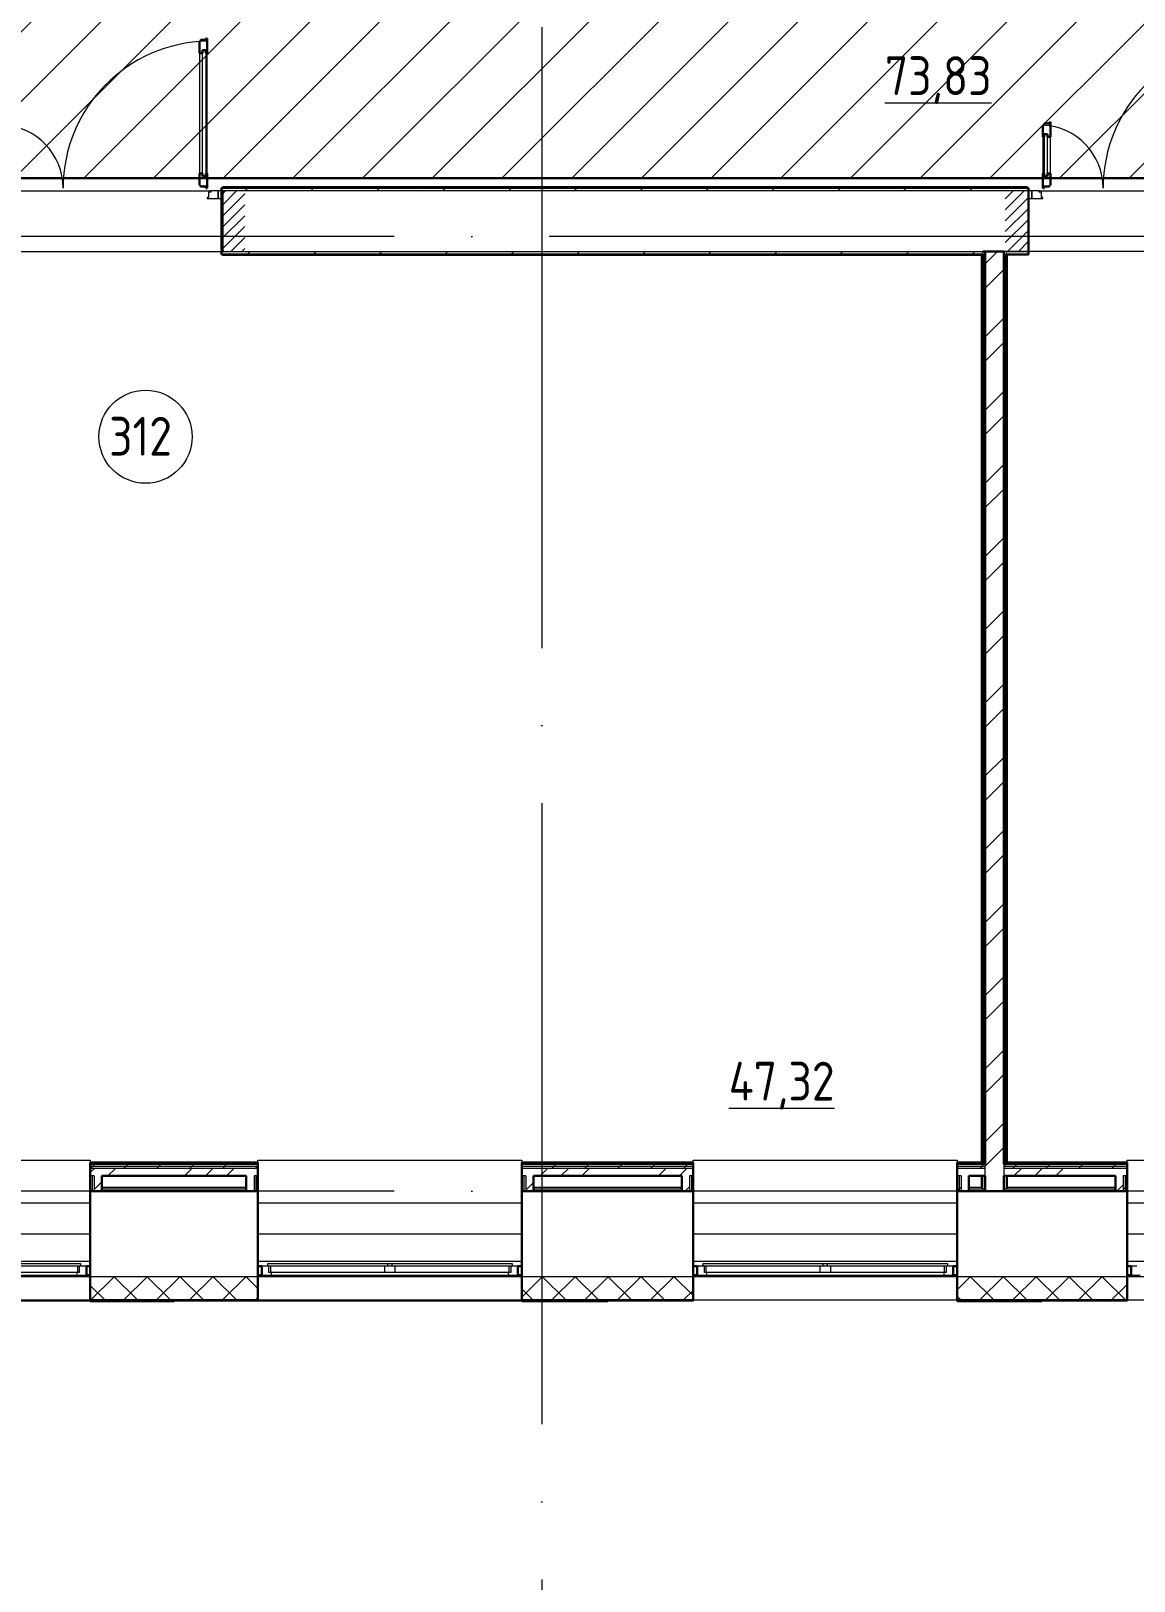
# Model space of a CAD drawing. Header units: millimetres. Extents: x -259809 to 472825, y -397243 to 31861.
# Drawn here: x 296700 to 303805, y -372963 to -362977 of the extents above; entities that cross this region are included whole.
import ezdxf

# ---------------------------------------------------------------- set-up
doc = ezdxf.new("R2010")
doc.units = ezdxf.units.MM
doc.linetypes.add('ADSK_Линия сетки', pattern=[25, 20, -2.5, 0, -2.5])
doc.linetypes.add('ADSK_Штриховая_ш2 п1_5', pattern=[4.5, 3, -1.5])
for name, color, linetype, lineweight in [('_ Окна', 252, 'Continuous', 30), ('Двери', 252, 'Continuous', 9), ('лс', 5, 'Continuous', 30), ('Марки помещений', 252, 'Continuous', 20), ('Ограждение', 252, 'Continuous', 9), ('Окна', 252, 'Continuous', 9), ('Оси', 252, 'Continuous', 9), ('Стены внутренние', 252, 'Continuous', 18), ('Стены наружные', 252, 'Continuous', 18), ('Стены штриховка', 7, 'Continuous', 9)]:
    doc.layers.add(name, color=color, linetype=linetype, lineweight=lineweight)
doc.layers.add('Двери открывание', color=7, linetype='Continuous', lineweight=9, true_color=0xc0c0c0)
doc.styles.add('GOST Common_2', font='', dxfattribs={"width": 0.9, "height": 250})
doc.styles.get('GOST Common_2').set_extended_font_data('GOST type B')

# ---------------------------------------------------------------- blocks, each defined once
blk = doc.blocks.new('3 этаж')
at = {"layer": '_ Окна', "color": 251, "lineweight": 18, "true_color": 0x636466}
for p, q in [((297010.4, -18245.4), (297010.4, -18286.4)), ((297056.4, -18245.4), (297018.4, -18245.4)), ((297056.4, -18303.4), (297056.4, -18245.4)), ((298224.4, -18245.4), (298186.4, -18245.4)), ((298186.4, -18245.4), (298186.4, -18303.4)), ((298232.4, -18286.4), (298232.4, -18245.4)), ((299790.4, -18245.4), (299790.4, -18286.4)), ((299836.4, -18245.4), (299798.4, -18245.4)), ((299836.4, -18303.4), (299836.4, -18245.4)), ((301029.4, -18245.4), (300991.4, -18245.4)), ((300991.4, -18245.4), (300991.4, -18303.4)), ((301037.4, -18286.4), (301037.4, -18245.4)), ((302595.4, -18245.4), (302595.4, -18286.4)), ((302641.4, -18245.4), (302603.4, -18245.4)), ((302641.4, -18303.4), (302641.4, -18245.4)), ((303824.4, -18245.4), (303786.4, -18245.4)), ((303786.4, -18245.4), (303786.4, -18303.4)), ((296992.4, -18286.4), (296996.9, -18303.4)), ((296996.9, -18303.4), (297056.4, -18303.4)), ((297010.4, -18286.4), (296998.4, -18286.4)), ((298186.4, -18303.4), (298245.8, -18303.4)), ((298244.4, -18286.4), (298232.4, -18286.4)), ((298245.8, -18303.4), (298250.4, -18286.4)), ((299772.4, -18286.4), (299776.9, -18303.4)), ((299776.9, -18303.4), (299836.4, -18303.4)), ((299790.4, -18286.4), (299778.4, -18286.4)), ((300991.4, -18303.4), (301050.8, -18303.4)), ((301049.4, -18286.4), (301037.4, -18286.4)), ((301050.8, -18303.4), (301055.4, -18286.4)), ((302577.4, -18286.4), (302581.9, -18303.4)), ((302581.9, -18303.4), (302641.4, -18303.4)), ((302595.4, -18286.4), (302583.4, -18286.4)), ((303786.4, -18303.4), (303845.8, -18303.4))]:
    blk.add_line(p, q, dxfattribs=at)
at = {"layer": '_ Окна', "color": 251, "true_color": 0x636466}
for p, q in [((297081.4, -18245.4), (297056.4, -18245.4)), ((297056.4, -18245.4), (297056.4, -18303.4)), ((298186.4, -18245.4), (298161.4, -18245.4)), ((298186.4, -18303.4), (298186.4, -18245.4)), ((299861.4, -18245.4), (299836.4, -18245.4)), ((299836.4, -18245.4), (299836.4, -18303.4)), ((300991.4, -18245.4), (300966.4, -18245.4)), ((300991.4, -18303.4), (300991.4, -18245.4)), ((302666.4, -18245.4), (302641.4, -18245.4)), ((302641.4, -18245.4), (302641.4, -18303.4)), ((303786.4, -18245.4), (303761.4, -18245.4)), ((303786.4, -18303.4), (303786.4, -18245.4)), ((297056.4, -18303.4), (297081.4, -18303.4)), ((298161.4, -18303.4), (298186.4, -18303.4)), ((299836.4, -18303.4), (299861.4, -18303.4)), ((300966.4, -18303.4), (300991.4, -18303.4)), ((302641.4, -18303.4), (302666.4, -18303.4)), ((303761.4, -18303.4), (303786.4, -18303.4))]:
    blk.add_line(p, q, dxfattribs=at)
at = {"layer": 'Двери', "color": 251, "lineweight": 30, "true_color": 0x636466}
for p, q in [((297792.4, -10354.4), (297784.4, -10354.4)), ((297784.4, -10354.4), (297784.4, -10430.4)), ((297826.4, -10345.4), (297792.4, -10345.4)), ((297792.4, -10345.4), (297792.4, -10354.4)), ((297834.4, -10336.4), (297826.4, -10336.4)), ((297826.4, -10336.4), (297826.4, -10345.4)), ((297834.4, -10430.4), (297834.4, -10336.4)), ((297784.4, -10430.4), (297804.4, -10430.4)), ((297804.4, -10430.4), (297804.4, -10412.4)), ((297804.4, -10412.4), (297825.4, -10412.4)), ((297825.4, -10412.4), (297825.4, -10430.4)), ((297825.4, -10430.4), (297834.4, -10430.4)), ((303268.4, -10876.4), (303260.4, -10876.4)), ((303260.4, -10876.4), (303260.4, -10885.4)), ((303268.4, -10970.4), (303268.4, -10876.4)), ((303226.4, -10894.4), (303218.4, -10894.4)), ((303218.4, -10894.4), (303218.4, -10970.4)), ((303227.4, -10970.4), (303218.4, -10970.4)), ((303260.4, -10885.4), (303226.4, -10885.4)), ((303226.4, -10885.4), (303226.4, -10894.4)), ((303227.4, -10952.4), (303227.4, -10970.4)), ((303248.4, -10952.4), (303227.4, -10952.4)), ((303248.4, -10970.4), (303248.4, -10952.4)), ((303268.4, -10970.4), (303248.4, -10970.4)), ((297784.4, -11206.4), (297784.4, -11282.4)), ((297784.4, -11206.4), (297804.4, -11206.4)), ((297784.4, -11282.4), (297792.4, -11282.4)), ((297792.4, -11282.4), (297792.4, -11291.4)), ((297804.4, -11206.4), (297804.4, -11224.4)), ((297804.4, -11224.4), (297825.4, -11224.4)), ((297825.4, -11206.4), (297834.4, -11206.4)), ((297825.4, -11224.4), (297825.4, -11206.4)), ((297834.4, -11300.4), (297834.4, -11206.4)), ((303218.4, -11206.4), (303218.4, -11300.4)), ((303227.4, -11206.4), (303218.4, -11206.4)), ((303227.4, -11224.4), (303227.4, -11206.4)), ((303248.4, -11224.4), (303227.4, -11224.4)), ((303248.4, -11206.4), (303248.4, -11224.4)), ((303268.4, -11206.4), (303248.4, -11206.4)), ((303260.4, -11291.4), (303260.4, -11282.4)), ((303260.4, -11282.4), (303268.4, -11282.4)), ((303268.4, -11282.4), (303268.4, -11206.4)), ((297792.4, -11291.4), (297826.4, -11291.4)), ((297826.4, -11291.4), (297826.4, -11300.4)), ((297826.4, -11300.4), (297834.4, -11300.4)), ((303218.4, -11300.4), (303226.4, -11300.4)), ((303226.4, -11300.4), (303226.4, -11291.4)), ((303226.4, -11291.4), (303260.4, -11291.4))]:
    blk.add_line(p, q, dxfattribs=at)
at = {"layer": 'Двери', "color": 251, "true_color": 0x636466}
for p, q in [((297784.4, -10430.4), (297784.4, -11206.4)), ((297804.4, -11224.4), (297804.4, -10412.4)), ((297804.4, -10412.4), (297825.4, -10412.4)), ((297825.4, -10412.4), (297825.4, -11224.4)), ((297834.4, -11206.4), (297834.4, -10430.4)), ((303218.4, -10970.4), (303218.4, -11206.4)), ((303227.4, -10952.4), (303227.4, -11224.4)), ((303248.4, -10952.4), (303227.4, -10952.4)), ((303248.4, -11224.4), (303248.4, -10952.4)), ((303268.4, -11206.4), (303268.4, -10970.4)), ((297825.4, -11224.4), (297804.4, -11224.4)), ((303227.4, -11224.4), (303248.4, -11224.4)), ((297843.4, -11360.4), (297834.4, -11360.4)), ((297834.4, -11360.4), (297834.4, -11368.4)), ((297834.4, -11368.4), (297906.4, -11368.4)), ((297857.4, -11326.4), (297843.4, -11326.4)), ((297843.4, -11326.4), (297843.4, -11360.4)), ((297857.4, -11318.4), (297857.4, -11326.4)), ((297906.4, -11318.4), (297857.4, -11318.4)), ((297926.4, -11318.4), (297906.4, -11318.4)), ((297906.4, -11318.4), (297906.4, -11368.4)), ((297906.4, -11368.4), (297906.4, -11318.4)), ((297906.4, -11368.4), (297926.4, -11368.4)), ((297926.4, -11368.4), (297926.4, -11318.4)), ((303126.4, -11318.4), (303126.4, -11368.4)), ((303146.4, -11318.4), (303126.4, -11318.4)), ((303126.4, -11368.4), (303146.4, -11368.4)), ((303146.4, -11368.4), (303146.4, -11318.4)), ((303195.4, -11318.4), (303146.4, -11318.4)), ((303146.4, -11318.4), (303146.4, -11368.4)), ((303146.4, -11368.4), (303218.4, -11368.4)), ((303195.4, -11326.4), (303195.4, -11318.4)), ((303209.4, -11326.4), (303195.4, -11326.4)), ((303209.4, -11360.4), (303209.4, -11326.4)), ((303218.4, -11360.4), (303209.4, -11360.4)), ((303218.4, -11368.4), (303218.4, -11360.4))]:
    blk.add_line(p, q, dxfattribs=at)
at = {"layer": 'Двери', "color": 251, "linetype": 'Continuous', "lineweight": 18, "true_color": 0x636466}
for p, q in [((297926.4, -11345.6), (297953.5, -11318.4)), ((297926.4, -11416.3), (298024.2, -11318.4)), ((297926.4, -11487), (298076.4, -11337)), ((302976.4, -11369.2), (303027.1, -11318.4)), ((302976.4, -11439.9), (303097.8, -11318.4)), ((302976.4, -11510.6), (303126.4, -11360.6)), ((297926.4, -11557.7), (298076.4, -11407.7)), ((297926.4, -11628.4), (298076.4, -11478.4)), ((302976.4, -11581.3), (303126.4, -11431.3)), ((297926.4, -11699.1), (298076.4, -11549.1)), ((302976.4, -11652), (303126.4, -11502)), ((302990.7, -11708.4), (303126.4, -11572.8)), ((297987.7, -11708.4), (298076.4, -11619.8)), ((303061.4, -11708.4), (303126.4, -11643.5)), ((298058.4, -11708.4), (298076.4, -11690.5))]:
    blk.add_line(p, q, dxfattribs=at)
at = {"layer": 'Двери', "color": 251, "linetype": 'ADSK_Штриховая_ш2 п1_5', "true_color": 0x636466}
for p, q in [((298076.4, -11318.4), (297926.4, -11318.4)), ((297926.4, -11318.4), (297926.4, -11708.4)), ((303126.4, -11318.4), (302976.4, -11318.4)), ((303126.4, -11708.4), (303126.4, -11318.4)), ((297926.4, -11708.4), (298076.4, -11708.4)), ((302976.4, -11708.4), (303126.4, -11708.4))]:
    blk.add_line(p, q, dxfattribs=at)
at = {"layer": 'Двери открывание', "color": 251, "true_color": 0x636466}
for centre, radius, start, end in [((297852.4, -11300.4), 946, 91.09026, 180), ((304552.4, -11300.4), 946, 91.09026, 180), ((296500.4, -11300.4), 406, 0, 87.45896), ((303200.4, -11300.4), 406, 0, 87.45896)]:
    blk.add_arc(centre, radius, start, end, dxfattribs=at)
at = {"layer": 'Марки помещений', "color": 251, "true_color": 0x636466}
blk.add_circle((297437.6, -12902.3), 300, dxfattribs=at)
at = {"layer": 'Ограждение', "color": 251, "true_color": 0x636466}
for p, q in [((297936.4, -11298.4), (297936.4, -11293.4)), ((303116.4, -11293.4), (297936.4, -11293.4)), ((303116.4, -11293.4), (303116.4, -11298.5)), ((297936.4, -11733.4), (297936.4, -11728.4)), ((297936.4, -11733.4), (302821.4, -11733.4)), ((302826.4, -11728.4), (302821.4, -11733.4)), ((302821.4, -11733.4), (302821.4, -17578.4)), ((302991.4, -11733.4), (302986.4, -11728.4)), ((302991.4, -17578.5), (302991.4, -11733.4)), ((303116.4, -11733.4), (302991.4, -11733.4)), ((303116.4, -11728.4), (303116.4, -11733.4)), ((295381.4, -17563.4), (297081.4, -17563.4)), ((297081.4, -17563.4), (297081.4, -17578.4)), ((298161.4, -17578.4), (298161.4, -17563.4)), ((298161.4, -17563.4), (299861.4, -17563.4)), ((299861.4, -17563.4), (299861.4, -17578.4)), ((300966.4, -17578.4), (300966.4, -17563.4)), ((300966.4, -17563.4), (302666.4, -17563.4)), ((302666.4, -17563.4), (302666.4, -17578.4)), ((303761.4, -17578.4), (303761.4, -17563.4)), ((303761.4, -17563.4), (305461.4, -17563.4)), ((302821.4, -17663.4), (302821.4, -17738.4)), ((302831.4, -17748.4), (302831.4, -17663.4)), ((302981.4, -17663.4), (302981.4, -17748.4)), ((302991.4, -17738.4), (302991.4, -17663.4)), ((298086.4, -17738.4), (297156.4, -17738.4)), ((300891.4, -17738.4), (299936.4, -17738.4)), ((302821.4, -17738.4), (302741.4, -17738.4)), ((302831.4, -17748.4), (302821.4, -17738.4)), ((302981.4, -17748.4), (302991.4, -17738.4)), ((303686.4, -17738.4), (302991.4, -17738.4)), ((295381.4, -17838.4), (297081.4, -17838.4)), ((298161.4, -17838.4), (299861.4, -17838.4)), ((300966.4, -17838.4), (302666.4, -17838.4)), ((303761.4, -17838.4), (305461.4, -17838.4)), ((295381.4, -18038.4), (297081.4, -18038.4)), ((298161.4, -18038.4), (299861.4, -18038.4)), ((300966.4, -18038.4), (302666.4, -18038.4)), ((303761.4, -18038.4), (305461.4, -18038.4)), ((295381.4, -18213.4), (297081.4, -18213.4)), ((298161.4, -18213.4), (299861.4, -18213.4)), ((300966.4, -18213.4), (302666.4, -18213.4)), ((303761.4, -18213.4), (305461.4, -18213.4))]:
    blk.add_line(p, q, dxfattribs=at)
at = {"layer": 'Окна', "color": 251, "true_color": 0x636466}
for p, q in [((296246.4, -18228.4), (297018.4, -18228.4)), ((297018.4, -18245.4), (296246.4, -18245.4)), ((296998.4, -18245.4), (296998.4, -18286.4)), ((297018.4, -18228.4), (297018.4, -18245.4)), ((298224.4, -18228.4), (298996.4, -18228.4)), ((298224.4, -18245.4), (298224.4, -18228.4)), ((298996.4, -18245.4), (298224.4, -18245.4)), ((298244.4, -18286.4), (298244.4, -18245.4)), ((298976.4, -18245.4), (298976.4, -18286.4)), ((298996.4, -18228.4), (299026.4, -18228.4)), ((298996.4, -18228.4), (298996.4, -18245.4)), ((299026.4, -18245.4), (298996.4, -18245.4)), ((299026.4, -18228.4), (299798.4, -18228.4)), ((299026.4, -18245.4), (299026.4, -18228.4)), ((299798.4, -18245.4), (299026.4, -18245.4)), ((299046.4, -18286.4), (299046.4, -18245.4)), ((299778.4, -18245.4), (299778.4, -18286.4)), ((299798.4, -18228.4), (299798.4, -18245.4)), ((301029.4, -18228.4), (301801.4, -18228.4)), ((301029.4, -18245.4), (301029.4, -18228.4)), ((301801.4, -18245.4), (301029.4, -18245.4)), ((301049.4, -18286.4), (301049.4, -18245.4)), ((301781.4, -18245.4), (301781.4, -18286.4)), ((301801.4, -18228.4), (301831.4, -18228.4)), ((301801.4, -18228.4), (301801.4, -18245.4)), ((301831.4, -18245.4), (301801.4, -18245.4)), ((301831.4, -18228.4), (302603.4, -18228.4)), ((301831.4, -18245.4), (301831.4, -18228.4)), ((302603.4, -18245.4), (301831.4, -18245.4)), ((301851.4, -18286.4), (301851.4, -18245.4)), ((302583.4, -18245.4), (302583.4, -18286.4)), ((302603.4, -18228.4), (302603.4, -18245.4)), ((295465.8, -18303.4), (296996.9, -18303.4)), ((296998.4, -18286.4), (296266.4, -18286.4)), ((298976.4, -18286.4), (298244.4, -18286.4)), ((298245.8, -18303.4), (299776.9, -18303.4)), ((299046.4, -18286.4), (298976.4, -18286.4)), ((299778.4, -18286.4), (299046.4, -18286.4)), ((301781.4, -18286.4), (301049.4, -18286.4)), ((301050.8, -18303.4), (302581.9, -18303.4)), ((301851.4, -18286.4), (301781.4, -18286.4)), ((302583.4, -18286.4), (301851.4, -18286.4))]:
    blk.add_line(p, q, dxfattribs=at)
at = {"layer": 'Оси', "color": 251, "linetype": 'ADSK_Линия сетки', "ltscale": 200, "true_color": 0x636466}
for p, q in [((299991.4, -263.4), (299991.4, -31389.6)), ((314038.7, -11613.4), (237099.1, -11613.4)), ((314038.7, -17763.4), (237099.1, -17763.4))]:
    blk.add_line(p, q, dxfattribs=at)
at = {"layer": 'Стены внутренние', "color": 251, "true_color": 0x636466}
for p, q in [((296495.4, -11318.4), (297857.4, -11318.4)), ((303126.4, -11318.4), (297936.4, -11318.4)), ((297936.4, -11323.4), (297936.4, -11703.4)), ((303195.4, -11318.4), (304557.4, -11318.4)), ((296426.4, -11708.4), (297926.4, -11708.4)), ((297936.4, -11708.4), (302831.4, -11708.4)), ((304626.4, -11708.4), (303126.4, -11708.4)), ((312321.4, -18313.4), (280387.4, -18313.4)), ((297081.4, -18465.4), (295381.4, -18465.4)), ((299861.4, -18465.4), (298161.4, -18465.4)), ((302666.4, -18465.4), (300966.4, -18465.4)), ((305461.4, -18465.4), (303761.4, -18465.4))]:
    blk.add_line(p, q, dxfattribs=at)
at = {"layer": 'Стены внутренние', "color": 251, "lineweight": 30, "true_color": 0x636466}
for p, q in [((297936.4, -11318.4), (297936.4, -11323.4)), ((303126.4, -11708.4), (303126.4, -11318.4)), ((297936.4, -11703.4), (297936.4, -11708.4)), ((297081.4, -17763.4), (297081.4, -18465.4)), ((298086.4, -17763.4), (297156.4, -17763.4)), ((298161.4, -18465.4), (298161.4, -17763.4)), ((299861.4, -17763.4), (299861.4, -18465.4)), ((300891.4, -17763.4), (299936.4, -17763.4)), ((300966.4, -18465.4), (300966.4, -17763.4)), ((302666.4, -17763.4), (302666.4, -18465.4)), ((302846.4, -17763.4), (302741.4, -17763.4)), ((303686.4, -17763.4), (302966.4, -17763.4)), ((303761.4, -18465.4), (303761.4, -17763.4)), ((297081.4, -18465.4), (298161.4, -18465.4)), ((299861.4, -18465.4), (300966.4, -18465.4)), ((302666.4, -18465.4), (303761.4, -18465.4))]:
    blk.add_line(p, q, dxfattribs=at)
at = {"layer": 'Стены внутренние', "color": 251, "linetype": 'Continuous', "lineweight": 9, "true_color": 0x636466}
for p, q in [((297174.3, -18463.4), (297081.4, -18370.5)), ((297084.8, -18463.4), (297234.8, -18313.4)), ((297386.4, -18463.4), (297236.4, -18313.4)), ((297297, -18463.4), (297447, -18313.4)), ((297598.5, -18463.4), (297448.5, -18313.4)), ((297509.1, -18463.4), (297659.1, -18313.4)), ((297810.7, -18463.4), (297660.7, -18313.4)), ((297721.2, -18463.4), (297871.2, -18313.4)), ((298022.8, -18463.4), (297872.8, -18313.4)), ((297933.3, -18463.4), (298083.3, -18313.4)), ((298160.9, -18389.4), (298084.9, -18313.4)), ((299863.4, -18442.6), (299992.5, -18313.4)), ((300144.1, -18463.4), (299994.1, -18313.4)), ((300054.7, -18463.4), (300204.7, -18313.4)), ((300356.3, -18463.4), (300206.3, -18313.4)), ((300266.8, -18463.4), (300416.8, -18313.4)), ((300568.4, -18463.4), (300418.4, -18313.4)), ((300478.9, -18463.4), (300628.9, -18313.4)), ((300780.5, -18463.4), (300630.5, -18313.4)), ((300691.1, -18463.4), (300841.1, -18313.4)), ((300964.4, -18435.2), (300842.6, -18313.4)), ((302668.4, -18395.3), (302750.3, -18313.4)), ((302901.8, -18463.4), (302751.8, -18313.4)), ((302812.4, -18463.4), (302962.4, -18313.4)), ((303114, -18463.4), (302964, -18313.4)), ((303024.5, -18463.4), (303174.5, -18313.4)), ((303326.1, -18463.4), (303176.1, -18313.4)), ((303236.7, -18463.4), (303386.7, -18313.4)), ((303538.2, -18463.4), (303388.2, -18313.4)), ((303448.8, -18463.4), (303598.8, -18313.4)), ((303750.4, -18463.4), (303600.4, -18313.4)), ((303660.9, -18463.4), (303761.4, -18363)), ((297149.3, -18464.7), (297148.9, -18465.4)), ((297502, -18463.4), (297500.9, -18465.4)), ((298145.5, -18463.4), (298159.4, -18449.6)), ((298159.4, -18453.3), (298161.4, -18453.3)), ((299932, -18463.4), (299863.4, -18394.8)), ((299965.7, -18463.4), (299964.5, -18465.4)), ((299986.4, -18465.4), (299985.3, -18463.4)), ((300221, -18465.4), (300219.9, -18463.4)), ((300807.6, -18465.4), (300806.5, -18463.4)), ((300903.2, -18463.4), (300964.4, -18402.3)), ((302668.4, -18437.1), (302666.4, -18433.7)), ((302689.7, -18463.4), (302668.4, -18442.1)), ((302781.3, -18463.4), (302780.2, -18465.4))]:
    blk.add_line(p, q, dxfattribs=at)
at = {"layer": 'Стены наружные', "color": 251, "lineweight": 30, "true_color": 0x636466}
for p, q in [((297926.4, -11298.4), (297926.4, -11318.4)), ((303126.4, -11298.4), (297926.4, -11298.4)), ((297926.4, -11318.4), (297936.4, -11318.4)), ((297936.4, -11323.4), (297926.4, -11323.4)), ((297926.4, -11323.4), (297926.4, -11703.4)), ((303126.4, -11318.4), (303126.4, -11298.4)), ((297926.4, -11703.4), (297936.4, -11703.4)), ((297936.4, -11708.4), (297926.4, -11708.4)), ((297926.4, -11708.4), (297926.4, -11728.4)), ((297926.4, -11728.4), (302826.4, -11728.4)), ((302826.4, -11728.4), (302826.4, -17578.4)), ((302966.4, -11708.4), (302831.4, -11708.4)), ((302831.4, -11723.4), (302831.4, -17583.4)), ((302846.4, -17588.4), (302846.4, -11708.4)), ((302966.4, -11708.4), (302966.4, -17588.4)), ((302981.4, -11723.4), (302986.4, -11723.4)), ((302981.4, -17583.4), (302981.4, -11723.4)), ((302986.4, -17578.4), (302986.4, -11728.4)), ((302986.4, -11728.4), (303126.4, -11728.4)), ((303126.4, -11728.4), (303126.4, -11708.4)), ((298161.4, -17578.4), (297081.4, -17578.4)), ((297081.4, -17578.4), (297081.4, -17763.4)), ((297156.4, -17663.4), (298086.4, -17663.4)), ((297156.4, -17763.4), (297156.4, -17663.4)), ((298086.4, -17663.4), (298086.4, -17763.4)), ((298161.4, -17763.4), (298161.4, -17578.4)), ((300966.4, -17578.4), (299861.4, -17578.4)), ((299861.4, -17578.4), (299861.4, -17763.4)), ((299936.4, -17663.4), (300891.4, -17663.4)), ((299936.4, -17763.4), (299936.4, -17663.4)), ((300891.4, -17663.4), (300891.4, -17763.4)), ((300966.4, -17763.4), (300966.4, -17578.4)), ((302826.4, -17578.4), (302666.4, -17578.4)), ((302666.4, -17578.4), (302666.4, -17763.4)), ((302741.4, -17663.4), (302846.4, -17663.4)), ((302741.4, -17763.4), (302741.4, -17663.4)), ((302831.4, -17583.4), (302826.4, -17583.4)), ((302846.4, -17663.4), (302846.4, -17763.4)), ((302966.4, -17588.4), (302981.4, -17588.4)), ((302966.4, -17763.4), (302966.4, -17663.4)), ((302966.4, -17663.4), (303686.4, -17663.4)), ((302986.4, -17583.4), (302981.4, -17583.4)), ((303761.4, -17578.4), (302986.4, -17578.4)), ((303686.4, -17663.4), (303686.4, -17763.4)), ((303761.4, -17763.4), (303761.4, -17578.4)), ((297081.4, -17763.4), (297156.4, -17763.4)), ((298086.4, -17763.4), (298161.4, -17763.4)), ((299861.4, -17763.4), (299936.4, -17763.4)), ((300891.4, -17763.4), (300966.4, -17763.4)), ((302666.4, -17763.4), (302741.4, -17763.4)), ((302846.4, -17763.4), (302966.4, -17763.4)), ((303686.4, -17763.4), (303761.4, -17763.4)), ((297621.4, -18465.4), (297081.4, -18465.4)), ((297081.4, -18465.4), (297081.4, -18470.4)), ((297081.4, -18470.4), (297621.4, -18470.4)), ((297621.4, -18465.4), (297621.4, -18470.4)), ((299861.4, -18465.4), (300416.4, -18465.4)), ((299861.4, -18465.4), (299861.4, -18470.4)), ((300416.4, -18470.4), (299861.4, -18470.4)), ((300416.4, -18465.4), (300416.4, -18470.4)), ((302666.4, -18465.4), (303211.4, -18465.4)), ((302666.4, -18465.4), (302666.4, -18470.4)), ((303211.4, -18470.4), (302666.4, -18470.4)), ((303211.4, -18465.4), (303211.4, -18470.4))]:
    blk.add_line(p, q, dxfattribs=at)
at = {"layer": 'Стены наружные', "color": 251, "linetype": 'Continuous', "lineweight": 9, "true_color": 0x636466}
for p, q in [((297951.6, -11303.4), (297956.6, -11298.4)), ((298022.3, -11303.4), (298027.3, -11298.4)), ((298078, -11318.4), (298093, -11303.4)), ((298093, -11303.4), (298098, -11298.4)), ((298163.7, -11303.4), (298168.7, -11298.4)), ((298234.4, -11303.4), (298239.4, -11298.4)), ((298305.1, -11303.4), (298310.1, -11298.4)), ((298375.8, -11303.4), (298380.8, -11298.4)), ((298446.5, -11303.4), (298451.5, -11298.4)), ((298502.3, -11318.4), (298517.3, -11303.4)), ((298517.3, -11303.4), (298522.3, -11298.4)), ((298588, -11303.4), (298593, -11298.4)), ((298658.7, -11303.4), (298663.7, -11298.4)), ((298729.4, -11303.4), (298734.4, -11298.4)), ((298800.1, -11303.4), (298805.1, -11298.4)), ((298870.8, -11303.4), (298875.8, -11298.4)), ((298926.5, -11318.4), (298941.5, -11303.4)), ((298941.5, -11303.4), (298946.5, -11298.4)), ((299012.2, -11303.4), (299017.2, -11298.4)), ((299082.9, -11303.4), (299087.9, -11298.4)), ((299153.7, -11303.4), (299158.7, -11298.4)), ((299224.4, -11303.4), (299229.4, -11298.4)), ((299295.1, -11303.4), (299300.1, -11298.4)), ((299350.8, -11318.4), (299365.8, -11303.4)), ((299365.8, -11303.4), (299370.8, -11298.4)), ((299436.5, -11303.4), (299441.5, -11298.4)), ((299507.2, -11303.4), (299512.2, -11298.4)), ((299577.9, -11303.4), (299582.9, -11298.4)), ((299648.6, -11303.4), (299653.6, -11298.4)), ((299719.3, -11303.4), (299724.3, -11298.4)), ((299775, -11318.4), (299790, -11303.4)), ((299790, -11303.4), (299795, -11298.4)), ((299860.8, -11303.4), (299865.8, -11298.4)), ((299931.5, -11303.4), (299936.5, -11298.4)), ((300002.2, -11303.4), (300007.2, -11298.4)), ((300072.9, -11303.4), (300077.9, -11298.4)), ((300143.6, -11303.4), (300148.6, -11298.4)), ((300199.3, -11318.4), (300214.3, -11303.4)), ((300214.3, -11303.4), (300219.3, -11298.4)), ((300285, -11303.4), (300290, -11298.4)), ((300355.7, -11303.4), (300360.7, -11298.4)), ((300426.4, -11303.4), (300431.4, -11298.4)), ((300497.2, -11303.4), (300502.2, -11298.4)), ((300567.9, -11303.4), (300572.9, -11298.4)), ((300623.6, -11318.4), (300638.6, -11303.4)), ((300638.6, -11303.4), (300643.6, -11298.4)), ((300709.3, -11303.4), (300714.3, -11298.4)), ((300780, -11303.4), (300785, -11298.4)), ((300850.7, -11303.4), (300855.7, -11298.4)), ((300921.4, -11303.4), (300926.4, -11298.4)), ((300992.1, -11303.4), (300997.1, -11298.4)), ((301047.8, -11318.4), (301062.8, -11303.4)), ((301062.8, -11303.4), (301067.8, -11298.4)), ((301133.6, -11303.4), (301138.6, -11298.4)), ((301204.3, -11303.4), (301209.3, -11298.4)), ((301275, -11303.4), (301280, -11298.4)), ((301345.7, -11303.4), (301350.7, -11298.4)), ((301416.4, -11303.4), (301421.4, -11298.4)), ((301472.1, -11318.4), (301487.1, -11303.4)), ((301487.1, -11303.4), (301492.1, -11298.4)), ((301557.8, -11303.4), (301562.8, -11298.4)), ((301628.5, -11303.4), (301633.5, -11298.4)), ((301699.2, -11303.4), (301704.2, -11298.4)), ((301769.9, -11303.4), (301774.9, -11298.4)), ((301840.7, -11303.4), (301845.7, -11298.4)), ((301896.4, -11318.4), (301911.4, -11303.4)), ((301911.4, -11303.4), (301916.4, -11298.4)), ((301982.1, -11303.4), (301987.1, -11298.4)), ((302052.8, -11303.4), (302057.8, -11298.4)), ((302123.5, -11303.4), (302128.5, -11298.4)), ((302194.2, -11303.4), (302199.2, -11298.4)), ((302264.9, -11303.4), (302269.9, -11298.4)), ((302320.6, -11318.4), (302335.6, -11303.4)), ((302335.6, -11303.4), (302340.6, -11298.4)), ((302406.3, -11303.4), (302411.3, -11298.4)), ((302477.1, -11303.4), (302482.1, -11298.4)), ((302547.8, -11303.4), (302552.8, -11298.4)), ((302618.5, -11303.4), (302623.5, -11298.4)), ((302689.2, -11303.4), (302694.2, -11298.4)), ((302744.9, -11318.4), (302759.9, -11303.4)), ((302759.9, -11303.4), (302764.9, -11298.4)), ((302830.6, -11303.4), (302835.6, -11298.4)), ((302901.3, -11303.4), (302906.3, -11298.4)), ((302972, -11303.4), (302977, -11298.4)), ((303042.7, -11303.4), (303047.7, -11298.4)), ((303113.5, -11303.4), (303118.5, -11298.4)), ((297926.4, -11521.5), (297936.4, -11511.5)), ((297926.4, -11678.7), (297936.4, -11668.7)), ((297950.8, -11728.4), (297955.8, -11723.4)), ((298021.5, -11728.4), (298026.5, -11723.4)), ((298092.3, -11728.4), (298097.3, -11723.4)), ((298097.3, -11723.4), (298112.3, -11708.4)), ((298163, -11728.4), (298168, -11723.4)), ((298233.7, -11728.4), (298238.7, -11723.4)), ((298304.4, -11728.4), (298309.4, -11723.4)), ((298375.1, -11728.4), (298380.1, -11723.4)), ((298445.8, -11728.4), (298450.8, -11723.4)), ((298516.5, -11728.4), (298521.5, -11723.4)), ((298521.5, -11723.4), (298536.5, -11708.4)), ((298587.2, -11728.4), (298592.2, -11723.4)), ((298657.9, -11728.4), (298662.9, -11723.4)), ((298728.7, -11728.4), (298733.7, -11723.4)), ((298799.4, -11728.4), (298804.4, -11723.4)), ((298870.1, -11728.4), (298875.1, -11723.4)), ((298940.8, -11728.4), (298945.8, -11723.4)), ((298945.8, -11723.4), (298960.8, -11708.4)), ((299011.5, -11728.4), (299016.5, -11723.4)), ((299082.2, -11728.4), (299087.2, -11723.4)), ((299152.9, -11728.4), (299157.9, -11723.4)), ((299223.6, -11728.4), (299228.6, -11723.4)), ((299294.3, -11728.4), (299299.3, -11723.4)), ((299365, -11728.4), (299370, -11723.4)), ((299370, -11723.4), (299385, -11708.4)), ((299435.8, -11728.4), (299440.8, -11723.4)), ((299506.5, -11728.4), (299511.5, -11723.4)), ((299577.2, -11728.4), (299582.2, -11723.4)), ((299647.9, -11728.4), (299652.9, -11723.4)), ((299718.6, -11728.4), (299723.6, -11723.4)), ((299789.3, -11728.4), (299794.3, -11723.4)), ((299794.3, -11723.4), (299809.3, -11708.4)), ((299860, -11728.4), (299865, -11723.4)), ((299930.7, -11728.4), (299935.7, -11723.4)), ((300001.4, -11728.4), (300006.4, -11723.4)), ((300072.2, -11728.4), (300077.2, -11723.4)), ((300142.9, -11728.4), (300147.9, -11723.4)), ((300213.6, -11728.4), (300218.6, -11723.4)), ((300218.6, -11723.4), (300233.6, -11708.4)), ((300284.3, -11728.4), (300289.3, -11723.4)), ((300355, -11728.4), (300360, -11723.4)), ((300425.7, -11728.4), (300430.7, -11723.4)), ((300496.4, -11728.4), (300501.4, -11723.4)), ((300567.1, -11728.4), (300572.1, -11723.4)), ((300637.8, -11728.4), (300642.8, -11723.4)), ((300642.8, -11723.4), (300657.8, -11708.4)), ((300708.6, -11728.4), (300713.6, -11723.4)), ((300779.3, -11728.4), (300784.3, -11723.4)), ((300850, -11728.4), (300855, -11723.4)), ((300920.7, -11728.4), (300925.7, -11723.4)), ((300991.4, -11728.4), (300996.4, -11723.4)), ((301062.1, -11728.4), (301067.1, -11723.4)), ((301067.1, -11723.4), (301082.1, -11708.4)), ((301132.8, -11728.4), (301137.8, -11723.4)), ((301203.5, -11728.4), (301208.5, -11723.4)), ((301274.2, -11728.4), (301279.2, -11723.4)), ((301344.9, -11728.4), (301349.9, -11723.4)), ((301415.7, -11728.4), (301420.7, -11723.4)), ((301486.4, -11728.4), (301491.4, -11723.4)), ((301491.4, -11723.4), (301506.4, -11708.4)), ((301557.1, -11728.4), (301562.1, -11723.4)), ((301627.8, -11728.4), (301632.8, -11723.4)), ((301698.5, -11728.4), (301703.5, -11723.4)), ((301769.2, -11728.4), (301774.2, -11723.4)), ((301839.9, -11728.4), (301844.9, -11723.4)), ((301910.6, -11728.4), (301915.6, -11723.4)), ((301915.6, -11723.4), (301930.6, -11708.4)), ((301981.3, -11728.4), (301986.3, -11723.4)), ((302052.1, -11728.4), (302057.1, -11723.4)), ((302122.8, -11728.4), (302127.8, -11723.4)), ((302193.5, -11728.4), (302198.5, -11723.4)), ((302264.2, -11728.4), (302269.2, -11723.4)), ((302334.9, -11728.4), (302339.9, -11723.4)), ((302339.9, -11723.4), (302354.9, -11708.4)), ((302405.6, -11728.4), (302410.6, -11723.4)), ((302476.3, -11728.4), (302481.3, -11723.4)), ((302547, -11728.4), (302552, -11723.4)), ((302617.7, -11728.4), (302622.7, -11723.4)), ((302688.5, -11728.4), (302693.5, -11723.4)), ((302759.2, -11728.4), (302764.2, -11723.4)), ((302764.2, -11723.4), (302779.2, -11708.4)), ((302826.4, -11732), (302829.9, -11728.4)), ((302829.9, -11728.4), (302831.4, -11727)), ((302846.4, -11787.6), (302925.5, -11708.4)), ((303042, -11728.4), (303047, -11723.4)), ((303112.7, -11728.4), (303117.7, -11723.4)), ((302826.4, -11802.7), (302831.4, -11797.7)), ((302826.4, -11873.4), (302831.4, -11868.4)), ((302846.4, -11944.8), (302966.4, -11824.8)), ((302981.4, -11789.1), (302986.4, -11784.1)), ((302981.4, -11859.8), (302986.4, -11854.8)), ((302826.4, -11944.1), (302831.4, -11939.1)), ((302966.4, -11945.5), (302981.4, -11930.5)), ((302981.4, -11930.5), (302986.4, -11925.5)), ((302826.4, -12014.8), (302831.4, -12009.8)), ((302826.4, -12085.5), (302831.4, -12080.5)), ((302981.4, -12001.2), (302986.4, -11996.2)), ((302981.4, -12071.9), (302986.4, -12066.9)), ((302826.4, -12156.2), (302831.4, -12151.2)), ((302846.4, -12259.1), (302966.4, -12139.1)), ((302981.4, -12142.6), (302986.4, -12137.6)), ((302826.4, -12226.9), (302831.4, -12221.9)), ((302981.4, -12213.4), (302986.4, -12208.4)), ((302981.4, -12284.1), (302986.4, -12279.1)), ((302826.4, -12297.6), (302831.4, -12292.6)), ((302826.4, -12368.4), (302831.4, -12363.4)), ((302846.4, -12416.2), (302966.4, -12296.2)), ((302966.4, -12369.8), (302981.4, -12354.8)), ((302981.4, -12354.8), (302986.4, -12349.8)), ((302826.4, -12439.1), (302831.4, -12434.1)), ((302981.4, -12425.5), (302986.4, -12420.5)), ((302826.4, -12509.8), (302831.4, -12504.8)), ((302826.4, -12580.5), (302831.4, -12575.5)), ((302981.4, -12496.2), (302986.4, -12491.2)), ((302981.4, -12566.9), (302986.4, -12561.9)), ((302826.4, -12651.2), (302831.4, -12646.2)), ((302846.4, -12730.5), (302966.4, -12610.5)), ((302981.4, -12637.6), (302986.4, -12632.6)), ((302826.4, -12721.9), (302831.4, -12716.9)), ((302846.4, -12887.7), (302966.4, -12767.7)), ((302966.4, -12794), (302981.4, -12779)), ((302981.4, -12708.3), (302986.4, -12703.3)), ((302981.4, -12779), (302986.4, -12774)), ((302826.4, -12792.6), (302831.4, -12787.6)), ((302826.4, -12863.3), (302831.4, -12858.3)), ((302981.4, -12849.8), (302986.4, -12844.8)), ((302826.4, -12934), (302831.4, -12929)), ((302981.4, -12920.5), (302986.4, -12915.5)), ((302826.4, -13004.8), (302831.4, -12999.8)), ((302826.4, -13075.5), (302831.4, -13070.5)), ((302981.4, -12991.2), (302986.4, -12986.2)), ((302981.4, -13061.9), (302986.4, -13056.9)), ((302826.4, -13146.2), (302831.4, -13141.2)), ((302846.4, -13202), (302966.4, -13082)), ((302981.4, -13132.6), (302986.4, -13127.6)), ((302826.4, -13216.9), (302831.4, -13211.9)), ((302846.4, -13359.2), (302966.4, -13239.2)), ((302966.4, -13218.3), (302981.4, -13203.3)), ((302981.4, -13203.3), (302986.4, -13198.3)), ((302981.4, -13274), (302986.4, -13269)), ((302826.4, -13287.6), (302831.4, -13282.6)), ((302826.4, -13358.3), (302831.4, -13353.3)), ((302981.4, -13344.7), (302986.4, -13339.7)), ((302826.4, -13429), (302831.4, -13424)), ((302981.4, -13415.4), (302986.4, -13410.4)), ((302826.4, -13499.7), (302831.4, -13494.7)), ((302826.4, -13570.4), (302831.4, -13565.4)), ((302846.4, -13673.5), (302966.4, -13553.5)), ((302981.4, -13486.1), (302986.4, -13481.1)), ((302981.4, -13556.9), (302986.4, -13551.9)), ((302826.4, -13641.1), (302831.4, -13636.1)), ((302966.4, -13642.6), (302981.4, -13627.6)), ((302981.4, -13627.6), (302986.4, -13622.6)), ((302826.4, -13711.9), (302831.4, -13706.9)), ((302826.4, -13782.6), (302831.4, -13777.6)), ((302846.4, -13830.6), (302966.4, -13710.6)), ((302981.4, -13698.3), (302986.4, -13693.3)), ((302981.4, -13769), (302986.4, -13764)), ((302826.4, -13853.3), (302831.4, -13848.3)), ((302981.4, -13839.7), (302986.4, -13834.7)), ((302826.4, -13924), (302831.4, -13919)), ((302981.4, -13910.4), (302986.4, -13905.4)), ((302981.4, -13981.1), (302986.4, -13976.1)), ((302826.4, -13994.7), (302831.4, -13989.7)), ((302826.4, -14065.4), (302831.4, -14060.4)), ((302846.4, -14144.9), (302966.4, -14024.9)), ((302966.4, -14066.8), (302981.4, -14051.8)), ((302981.4, -14051.8), (302986.4, -14046.8)), ((302826.4, -14136.1), (302831.4, -14131.1)), ((302981.4, -14122.5), (302986.4, -14117.5)), ((302826.4, -14206.8), (302831.4, -14201.8)), ((302826.4, -14277.5), (302831.4, -14272.5)), ((302846.4, -14302.1), (302966.4, -14182.1)), ((302981.4, -14193.3), (302986.4, -14188.3)), ((302981.4, -14264), (302986.4, -14259)), ((302826.4, -14348.3), (302831.4, -14343.3)), ((302981.4, -14334.7), (302986.4, -14329.7)), ((302826.4, -14419), (302831.4, -14414)), ((302966.4, -14491.1), (302981.4, -14476.1)), ((302981.4, -14405.4), (302986.4, -14400.4)), ((302981.4, -14476.1), (302986.4, -14471.1)), ((302826.4, -14489.7), (302831.4, -14484.7)), ((302826.4, -14560.4), (302831.4, -14555.4)), ((302846.4, -14616.4), (302966.4, -14496.4)), ((302981.4, -14546.8), (302986.4, -14541.8)), ((302826.4, -14631.1), (302831.4, -14626.1)), ((302846.4, -14773.6), (302966.4, -14653.6)), ((302981.4, -14617.5), (302986.4, -14612.5)), ((302826.4, -14701.8), (302831.4, -14696.8)), ((302826.4, -14772.5), (302831.4, -14767.5)), ((302981.4, -14688.2), (302986.4, -14683.2)), ((302981.4, -14758.9), (302986.4, -14753.9)), ((302826.4, -14843.2), (302831.4, -14838.2)), ((302981.4, -14829.7), (302986.4, -14824.7)), ((302826.4, -14913.9), (302831.4, -14908.9)), ((302846.4, -15087.9), (302966.4, -14967.9)), ((302966.4, -14915.4), (302981.4, -14900.4)), ((302981.4, -14900.4), (302986.4, -14895.4)), ((302981.4, -14971.1), (302986.4, -14966.1)), ((302826.4, -14984.7), (302831.4, -14979.7)), ((302826.4, -15055.4), (302831.4, -15050.4)), ((302981.4, -15041.8), (302986.4, -15036.8)), ((302826.4, -15126.1), (302831.4, -15121.1)), ((302846.4, -15245), (302966.4, -15125)), ((302981.4, -15112.5), (302986.4, -15107.5)), ((302826.4, -15196.8), (302831.4, -15191.8)), ((302826.4, -15267.5), (302831.4, -15262.5)), ((302981.4, -15183.2), (302986.4, -15178.2)), ((302981.4, -15253.9), (302986.4, -15248.9)), ((302826.4, -15338.2), (302831.4, -15333.2)), ((302966.4, -15339.6), (302981.4, -15324.6)), ((302981.4, -15324.6), (302986.4, -15319.6)), ((302826.4, -15408.9), (302831.4, -15403.9)), ((302826.4, -15479.6), (302831.4, -15474.6)), ((302846.4, -15559.3), (302966.4, -15439.3)), ((302981.4, -15395.3), (302986.4, -15390.3)), ((302981.4, -15466), (302986.4, -15461)), ((302826.4, -15550.3), (302831.4, -15545.3)), ((302981.4, -15536.8), (302986.4, -15531.8)), ((302826.4, -15621), (302831.4, -15616)), ((302846.4, -15716.5), (302966.4, -15596.5)), ((302981.4, -15607.5), (302986.4, -15602.5)), ((302981.4, -15678.2), (302986.4, -15673.2)), ((302826.4, -15691.8), (302831.4, -15686.8)), ((302826.4, -15762.5), (302831.4, -15757.5)), ((302966.4, -15763.9), (302981.4, -15748.9)), ((302981.4, -15748.9), (302986.4, -15743.9)), ((302826.4, -15833.2), (302831.4, -15828.2)), ((302981.4, -15819.6), (302986.4, -15814.6)), ((302826.4, -15903.9), (302831.4, -15898.9)), ((302826.4, -15974.6), (302831.4, -15969.6)), ((302846.4, -16030.8), (302966.4, -15910.8)), ((302981.4, -15890.3), (302986.4, -15885.3)), ((302981.4, -15961), (302986.4, -15956)), ((302826.4, -16045.3), (302831.4, -16040.3)), ((302846.4, -16187.9), (302966.4, -16067.9)), ((302981.4, -16031.7), (302986.4, -16026.7)), ((302826.4, -16116), (302831.4, -16111)), ((302966.4, -16188.2), (302981.4, -16173.2)), ((302981.4, -16102.4), (302986.4, -16097.4)), ((302981.4, -16173.2), (302986.4, -16168.2)), ((302826.4, -16186.7), (302831.4, -16181.7)), ((302826.4, -16257.4), (302831.4, -16252.4)), ((302981.4, -16243.9), (302986.4, -16238.9)), ((302826.4, -16328.2), (302831.4, -16323.2)), ((302981.4, -16314.6), (302986.4, -16309.6)), ((302826.4, -16398.9), (302831.4, -16393.9)), ((302826.4, -16469.6), (302831.4, -16464.6)), ((302846.4, -16502.3), (302966.4, -16382.3)), ((302981.4, -16385.3), (302986.4, -16380.3)), ((302981.4, -16456), (302986.4, -16451)), ((302826.4, -16540.3), (302831.4, -16535.3)), ((302846.4, -16659.4), (302966.4, -16539.4)), ((302981.4, -16526.7), (302986.4, -16521.7)), ((302826.4, -16611), (302831.4, -16606)), ((302966.4, -16612.4), (302981.4, -16597.4)), ((302981.4, -16597.4), (302986.4, -16592.4)), ((302981.4, -16668.1), (302986.4, -16663.1)), ((302826.4, -16681.7), (302831.4, -16676.7)), ((302826.4, -16752.4), (302831.4, -16747.4)), ((302981.4, -16738.8), (302986.4, -16733.8)), ((302826.4, -16823.1), (302831.4, -16818.1)), ((302846.4, -16973.7), (302966.4, -16853.7)), ((302981.4, -16809.5), (302986.4, -16804.5)), ((302826.4, -16893.8), (302831.4, -16888.8)), ((302826.4, -16964.5), (302831.4, -16959.5)), ((302981.4, -16880.3), (302986.4, -16875.3)), ((302981.4, -16951), (302986.4, -16946)), ((302826.4, -17035.3), (302831.4, -17030.3)), ((302846.4, -17130.9), (302966.4, -17010.9)), ((302966.4, -17036.7), (302981.4, -17021.7)), ((302981.4, -17021.7), (302986.4, -17016.7)), ((302826.4, -17106), (302831.4, -17101)), ((302826.4, -17176.7), (302831.4, -17171.7)), ((302981.4, -17092.4), (302986.4, -17087.4)), ((302981.4, -17163.1), (302986.4, -17158.1)), ((302826.4, -17247.4), (302831.4, -17242.4)), ((302981.4, -17233.8), (302986.4, -17228.8)), ((302826.4, -17318.1), (302831.4, -17313.1)), ((302846.4, -17445.2), (302966.4, -17325.2)), ((302981.4, -17304.5), (302986.4, -17299.5)), ((302981.4, -17375.2), (302986.4, -17370.2)), ((302826.4, -17388.8), (302831.4, -17383.8)), ((302826.4, -17459.5), (302831.4, -17454.5)), ((302966.4, -17460.9), (302981.4, -17445.9)), ((302981.4, -17445.9), (302986.4, -17440.9)), ((302826.4, -17530.2), (302831.4, -17525.2)), ((302846.4, -17602.3), (302966.4, -17482.3)), ((302981.4, -17516.7), (302986.4, -17511.7)), ((297081.4, -17642.4), (297110.3, -17613.4)), ((297086.3, -17613.4), (297098.8, -17600.9)), ((297098.8, -17600.9), (297111.3, -17588.4)), ((297116.3, -17583.4), (297121.3, -17578.4)), ((297187, -17583.4), (297192, -17578.4)), ((297195.3, -17663.4), (297245.3, -17613.4)), ((297257.7, -17583.4), (297262.7, -17578.4)), ((297298.4, -17613.4), (297310.9, -17600.9)), ((297310.9, -17600.9), (297323.4, -17588.4)), ((297323.4, -17588.4), (297328.4, -17583.4)), ((297328.4, -17583.4), (297333.4, -17578.4)), ((297399.1, -17583.4), (297404.1, -17578.4)), ((297469.8, -17583.4), (297474.8, -17578.4)), ((297510.6, -17613.4), (297523.1, -17600.9)), ((297523.1, -17600.9), (297535.6, -17588.4)), ((297540.6, -17583.4), (297545.6, -17578.4)), ((297611.3, -17583.4), (297616.3, -17578.4)), ((297682, -17583.4), (297687, -17578.4)), ((297688.7, -17663.4), (297738.7, -17613.4)), ((297722.7, -17613.4), (297735.2, -17600.9)), ((297735.2, -17600.9), (297747.7, -17588.4)), ((297747.7, -17588.4), (297752.7, -17583.4)), ((297752.7, -17583.4), (297757.7, -17578.4)), ((297823.4, -17583.4), (297828.4, -17578.4)), ((297823.7, -17663.4), (297873.7, -17613.4)), ((297894.1, -17583.4), (297899.1, -17578.4)), ((297934.8, -17613.4), (297947.3, -17600.9)), ((297947.3, -17600.9), (297959.8, -17588.4)), ((297958.6, -17663.4), (298008.6, -17613.4)), ((297964.8, -17583.4), (297969.8, -17578.4)), ((298035.5, -17583.4), (298040.5, -17578.4)), ((298106.2, -17583.4), (298111.2, -17578.4)), ((298147, -17613.4), (298159.5, -17600.9)), ((298159.5, -17600.9), (298161.4, -17599)), ((299861.4, -17596.1), (299869, -17588.4)), ((299869, -17588.4), (299874, -17583.4)), ((299874, -17583.4), (299879, -17578.4)), ((299944.7, -17583.4), (299949.7, -17578.4)), ((299978.7, -17663.4), (300028.7, -17613.4)), ((300015.4, -17583.4), (300020.4, -17578.4)), ((300056.1, -17613.4), (300068.6, -17600.9)), ((300068.6, -17600.9), (300081.1, -17588.4)), ((300086.1, -17583.4), (300091.1, -17578.4)), ((300113.6, -17663.4), (300163.6, -17613.4)), ((300156.9, -17583.4), (300161.9, -17578.4)), ((300227.6, -17583.4), (300232.6, -17578.4)), ((300248.6, -17663.4), (300298.6, -17613.4)), ((300268.3, -17613.4), (300280.8, -17600.9)), ((300280.8, -17600.9), (300293.3, -17588.4)), ((300293.3, -17588.4), (300298.3, -17583.4)), ((300298.3, -17583.4), (300303.3, -17578.4)), ((300369, -17583.4), (300374, -17578.4)), ((300439.7, -17583.4), (300444.7, -17578.4)), ((300480.4, -17613.4), (300492.9, -17600.9)), ((300492.9, -17600.9), (300505.4, -17588.4)), ((300510.4, -17583.4), (300515.4, -17578.4)), ((300581.1, -17583.4), (300586.1, -17578.4)), ((300651.8, -17583.4), (300656.8, -17578.4)), ((300692.5, -17613.4), (300705, -17600.9)), ((300705, -17600.9), (300717.5, -17588.4)), ((300717.5, -17588.4), (300722.5, -17583.4)), ((300722.5, -17583.4), (300727.5, -17578.4)), ((300742, -17663.4), (300792, -17613.4)), ((300793.2, -17583.4), (300798.2, -17578.4)), ((300864, -17583.4), (300869, -17578.4)), ((300876.9, -17663.4), (300926.9, -17613.4)), ((300904.7, -17613.4), (300917.2, -17600.9)), ((300917.2, -17600.9), (300929.7, -17588.4)), ((300934.7, -17583.4), (300939.7, -17578.4)), ((302702.4, -17583.4), (302707.4, -17578.4)), ((302773.1, -17583.4), (302778.1, -17578.4)), ((302813.9, -17613.4), (302826.4, -17600.9)), ((302826.4, -17600.9), (302838.9, -17588.4)), ((302838.9, -17588.4), (302843.9, -17583.4)), ((302985.3, -17583.4), (302986.4, -17582.4)), ((302986.4, -17582.4), (302990.3, -17578.4)), ((303026, -17613.4), (303038.5, -17600.9)), ((303032, -17663.4), (303082, -17613.4)), ((303038.5, -17600.9), (303051, -17588.4)), ((303056, -17583.4), (303061, -17578.4)), ((303126.7, -17583.4), (303131.7, -17578.4)), ((303166.9, -17663.4), (303216.9, -17613.4)), ((303197.4, -17583.4), (303202.4, -17578.4)), ((303238.1, -17613.4), (303250.6, -17600.9)), ((303250.6, -17600.9), (303263.1, -17588.4)), ((303263.1, -17588.4), (303268.1, -17583.4)), ((303268.1, -17583.4), (303273.1, -17578.4)), ((303301.8, -17663.4), (303351.8, -17613.4)), ((303338.8, -17583.4), (303343.8, -17578.4)), ((303409.5, -17583.4), (303414.5, -17578.4)), ((303450.3, -17613.4), (303462.8, -17600.9)), ((303462.8, -17600.9), (303475.3, -17588.4)), ((303480.3, -17583.4), (303485.3, -17578.4)), ((303551, -17583.4), (303556, -17578.4)), ((303621.7, -17583.4), (303626.7, -17578.4)), ((303662.4, -17613.4), (303674.9, -17600.9)), ((303674.9, -17600.9), (303687.4, -17588.4)), ((303687.4, -17588.4), (303692.4, -17583.4)), ((303692.4, -17583.4), (303697.4, -17578.4)), ((297106.4, -17752.4), (297156.4, -17702.4)), ((299886.4, -17755.8), (299936.4, -17705.8)), ((300911.9, -17763.4), (300941.4, -17734)), ((302666.4, -17760.9), (302678.9, -17748.4)), ((302678.9, -17748.4), (302691.4, -17735.9)), ((303695.3, -17763.4), (303736.4, -17722.4)), ((303736.4, -17751.6), (303748.9, -17739.1)), ((303748.9, -17739.1), (303761.4, -17726.6)), ((297148.9, -18465.4), (297146, -18470.4)), ((297500.9, -18465.4), (297498.1, -18470.2)), ((299964.5, -18465.4), (299961.7, -18470.4)), ((299989.3, -18470.4), (299986.4, -18465.4)), ((300222.7, -18468.3), (300221, -18465.4)), ((302780.2, -18465.4), (302778.4, -18468.5))]:
    blk.add_line(p, q, dxfattribs=at)
at = {"layer": 'Стены наружные', "color": 251, "true_color": 0x636466}
for p, q in [((303126.4, -11708.4), (302966.4, -11708.4)), ((297156.4, -17748.4), (298086.4, -17748.4)), ((299936.4, -17748.4), (300891.4, -17748.4)), ((302741.4, -17748.4), (302838.9, -17748.4)), ((302838.9, -17763.4), (302838.9, -17748.4)), ((302973.9, -17748.4), (303686.4, -17748.4)), ((302973.9, -17763.4), (302973.9, -17748.4)), ((297081.4, -18470.4), (294306.4, -18470.4)), ((299861.4, -18470.4), (297621.4, -18470.4)), ((300966.4, -18470.4), (300416.4, -18470.4)), ((300966.4, -18465.4), (300966.4, -18470.4)), ((303761.4, -18470.4), (303211.4, -18470.4)), ((303761.4, -18465.4), (303761.4, -18470.4))]:
    blk.add_line(p, q, dxfattribs=at)
at = {"layer": 'Стены штриховка', "color": 251, "true_color": 0x636466}
for p, q in [((303126.4, -11303.4), (297926.4, -11303.4)), ((297926.4, -11723.4), (302831.4, -11723.4)), ((302831.4, -11723.4), (302831.4, -11708.4)), ((302986.4, -11723.4), (303126.4, -11723.4)), ((298161.4, -17583.4), (297081.4, -17583.4)), ((297081.4, -17588.4), (298161.4, -17588.4)), ((298161.4, -17588.4), (297081.4, -17588.4)), ((297081.4, -17600.9), (298161.4, -17600.9)), ((297081.4, -17613.4), (298161.4, -17613.4)), ((297106.4, -17663.4), (297081.4, -17663.4)), ((297093.9, -17663.4), (297093.9, -17763.4)), ((297106.4, -17663.4), (297106.4, -17763.4)), ((298161.4, -17663.4), (298136.4, -17663.4)), ((298136.4, -17663.4), (298136.4, -17763.4)), ((298148.9, -17663.4), (298148.9, -17763.4)), ((300966.4, -17583.4), (299861.4, -17583.4)), ((299861.4, -17588.4), (300966.4, -17588.4)), ((300966.4, -17588.4), (299861.4, -17588.4)), ((299861.4, -17600.9), (300966.4, -17600.9)), ((299861.4, -17613.4), (300966.4, -17613.4)), ((299886.4, -17663.4), (299861.4, -17663.4)), ((299873.9, -17663.4), (299873.9, -17763.4)), ((299886.4, -17663.4), (299886.4, -17763.4)), ((300966.4, -17663.4), (300941.4, -17663.4)), ((300941.4, -17663.4), (300941.4, -17763.4)), ((300953.9, -17663.4), (300953.9, -17763.4)), ((302826.4, -17583.4), (302666.4, -17583.4)), ((302666.4, -17588.4), (302846.4, -17588.4)), ((302846.4, -17588.4), (302666.4, -17588.4)), ((302666.4, -17600.9), (302846.4, -17600.9)), ((302666.4, -17613.4), (302846.4, -17613.4)), ((302691.4, -17663.4), (302666.4, -17663.4)), ((302678.9, -17663.4), (302678.9, -17763.4)), ((302691.4, -17663.4), (302691.4, -17763.4)), ((302831.4, -17583.4), (302846.4, -17583.4)), ((302846.4, -17663.4), (302846.4, -17588.4)), ((302966.4, -17588.4), (302966.4, -17663.4)), ((302966.4, -17600.9), (303761.4, -17600.9)), ((302966.4, -17613.4), (303761.4, -17613.4)), ((302981.4, -17588.4), (303761.4, -17588.4)), ((303761.4, -17583.4), (302986.4, -17583.4)), ((303761.4, -17663.4), (303736.4, -17663.4)), ((303736.4, -17663.4), (303736.4, -17763.4)), ((303748.9, -17663.4), (303748.9, -17763.4)), ((297083.4, -18389.4), (297081.4, -18389.4)), ((297083.4, -18389.4), (297083.4, -18463.4)), ((297083.4, -18463.4), (298159.4, -18463.4)), ((298161.4, -18389.4), (298159.4, -18389.4)), ((298159.4, -18463.4), (298159.4, -18389.4)), ((299863.4, -18389.4), (299861.4, -18389.4)), ((299863.4, -18389.4), (299863.4, -18463.4)), ((299863.4, -18463.4), (300964.4, -18463.4)), ((300966.4, -18389.4), (300964.4, -18389.4)), ((300964.4, -18463.4), (300964.4, -18389.4)), ((302668.4, -18389.4), (302666.4, -18389.4)), ((302668.4, -18389.4), (302668.4, -18463.4)), ((302668.4, -18463.4), (303759.4, -18463.4)), ((303761.4, -18389.4), (303759.4, -18389.4)), ((303759.4, -18463.4), (303759.4, -18389.4))]:
    blk.add_line(p, q, dxfattribs=at)
at = {"layer": 'Марки помещений', "color": 251, "true_color": 0x636466, "style": 'GOST Common_2', "width": 0.9}
for s, p in [('%%U73,83', (302200.4, -10701.5)), ('312', (297202.7, -13024.5)), ('%%U47,32', (301194.3, -17178.9))]:
    blk.add_text(s, height=250, dxfattribs=at).set_placement(p)

msp = doc.modelspace()

# ---------------------------------------------------------------- hatches: boundary and pattern name
at = {"layer": 'лс', "lineweight": 5, "true_color": 0x22346e}
h = msp.add_hatch(dxfattribs=at)
h.set_pattern_fill('ANSI31', color=159, scale=100)
h.set_pattern_definition([(45, (0, 56557.33), (-224.5064, 224.5064), [])])
h.paths.add_polyline_path([(280342.6, -363925.5), (305280.8, -363925.5), (305280.8, -362197.1), (270316.5, -362197.1), (270316.5, -364028.6), (272768.6, -364028.6), (272768.6, -370248.9), (280342.6, -370248.9)])
edge = h.paths.add_edge_path(flags=16)
edge.add_ellipse((271639, -362775.4), major_axis=(911.9, 0), ratio=0.29514, start_angle=0, end_angle=360)

# ---------------------------------------------------------------- linework, layer by layer
at = {"layer": 'лс', "color": 159, "lineweight": 30, "true_color": 0x22346e}
msp.add_lwpolyline([(270316.5, -364028.6), (270316.5, -362197.1), (305280.8, -362197.1), (305280.8, -363925.5), (280342.6, -363925.5), (280342.6, -370248.9), (272768.6, -370248.9), (272768.6, -364028.6)], close=True, dxfattribs=at)

# ---------------------------------------------------------------- block references
msp.add_blockref('3 этаж', (0, -352688.9))

doc.saveas('drawing.dxf')
